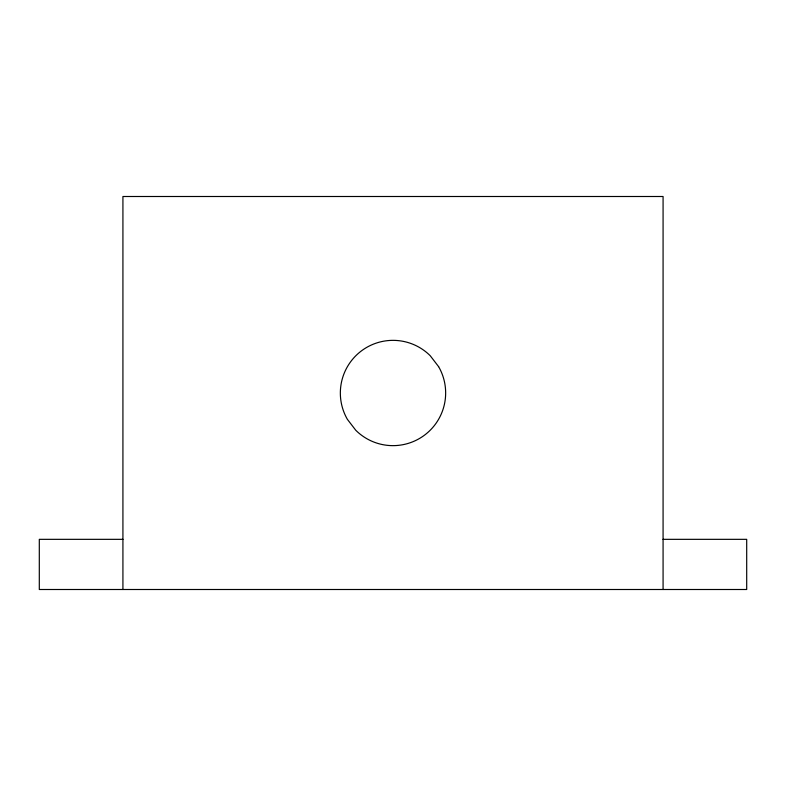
<?xml version="1.0" encoding="UTF-8"?>
<svg xmlns="http://www.w3.org/2000/svg" width="786" height="786" viewBox="0 0 786 786"><rect width="100%" height="100%" fill="white"/><g stroke="black" fill="none" stroke-linecap="round" stroke-linejoin="round"><path stroke-width="1.18" d="M122.999 539.334L39.3 539.334L39.3 589.5L746.7 589.5L746.7 539.334L663.001 539.334M663.079 589.5L663.079 196.5L122.921 196.5L122.921 589.5M438.617 366.659L430.247 355.753A52.682 52.682 0 0 0 347.383 419.341L355.753 430.247A52.682 52.682 0 0 0 438.617 366.659"/></g></svg>
